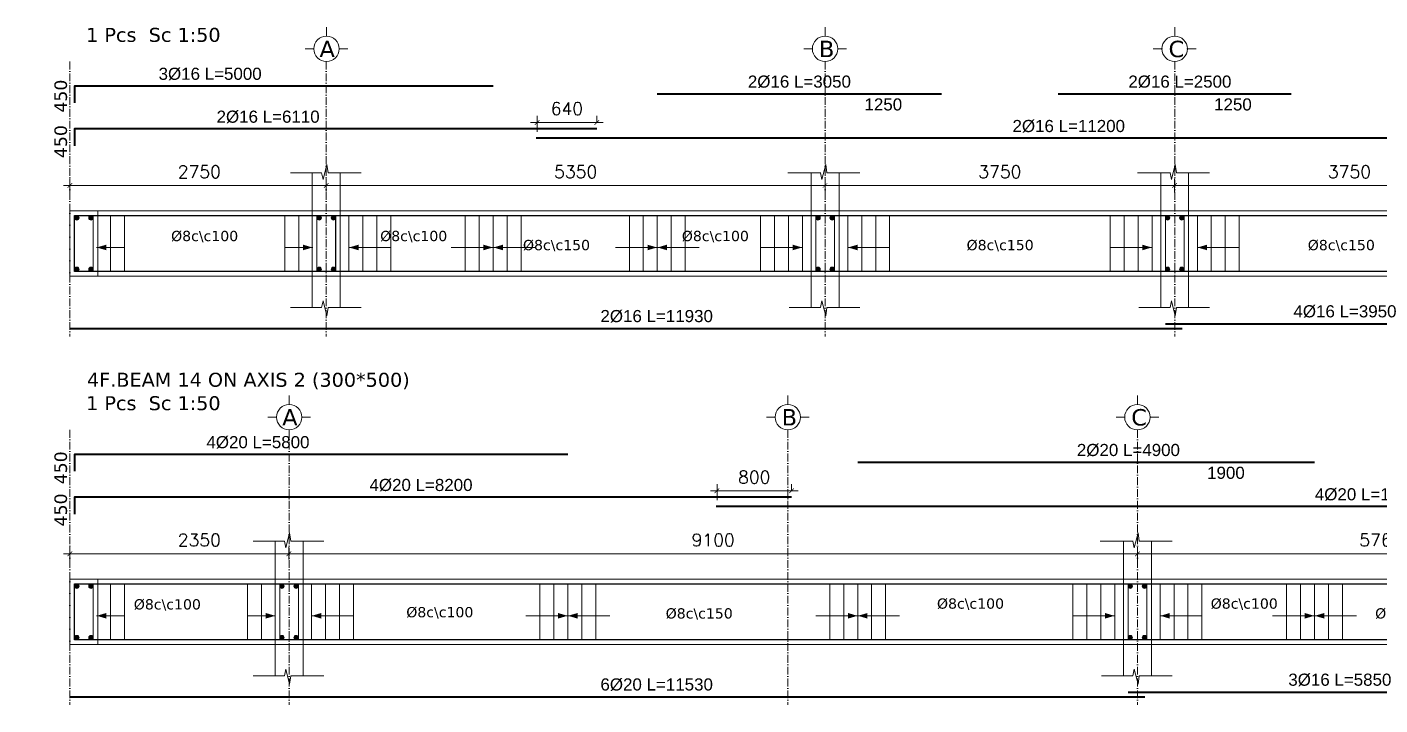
# Model space of a CAD drawing. Header units: inches. Extents: x -17020 to 43805, y -10194 to 123061.
# Drawn here: x 34607 to 36058, y 113095 to 113822 of the extents above; entities that cross this region are included whole.
import ezdxf

# ---------------------------------------------------------------- set-up
doc = ezdxf.new("R2010")
doc.units = ezdxf.units.IN
doc.header["$LTSCALE"] = 0.7
doc.header["$MEASUREMENT"] = 0
doc.linetypes.add('ACAD_ISO10W100', pattern=[18, 12, -3, 0, -3])
doc.layers.get('0').update_dxf_attribs({"lineweight": 13})
doc.layers.get('Defpoints').update_dxf_attribs({"lineweight": 5})
for name, color, linetype, lineweight in [('axis', 254, 'ACAD_ISO10W100', 9), ('BEAM FRAME', 5, 'Continuous', 18), ('COLUMN', 4, 'Continuous', 20), ('elevline', 30, 'Continuous', 20), ('FRAME 070', 5, 'Continuous', 60), ('hatch', 9, 'Continuous', 9), ('renforcment', 141, 'Continuous', 40), ('tex', 3, 'Continuous', 25), ('TEXT', 3, 'Continuous', 25), ('top rein. extension', 50, 'Continuous', 20), ('top renforcment', 7, 'Continuous', 40)]:
    doc.layers.add(name, color=color, linetype=linetype, lineweight=lineweight)
doc.styles.add('100', font='romans.shx', dxfattribs={"height": 13.5})
doc.styles.add('romanc', font='verdana.ttf', dxfattribs={"height": 250})
doc.styles.get("Standard").update_dxf_attribs({"font": 'arial.ttf', "height": 13})
doc.dimstyles.new('100', dxfattribs={"dimtxt": 13.5, "dimasz": 5, "dimexe": 7, "dimexo": 7, "dimgap": 8, "dimtad": 1, "dimdec": 0, "dimlfac": 10, "dimzin": 4, "dimdsep": 46, "dimtxsty": '100', "dimblk": 'ARCHTICK', "dimcen": 0.09, "dimdle": 7, "dimclrd": 1, "dimclre": 8, "dimclrt": 2, "dimadec": 0, "dimazin": 1, "dimtfac": 1, "dimtdec": 0, "dimtix": 1, "dimtofl": 0, "dimtmove": 0, "dimatfit": 3, "dimldrblk": 'ARCHTICK', "dimfxl": 0.18, "dimtolj": 1, "dimtzin": 0, "dimlwd": -1, "dimlwe": -1, "dimarcsym": 0})
doc.dimstyles.get("Standard").update_dxf_attribs({"dimtxt": 13, "dimasz": 5, "dimexe": 0.18, "dimexo": 0.0625, "dimgap": 6, "dimtad": 1, "dimdec": 0, "dimlfac": 10, "dimzin": 0, "dimdsep": 46, "dimtxsty": 'Standard', "dimblk": 'ARCHTICK', "dimcen": 0.09, "dimse1": 1, "dimse2": 1, "dimclrd": 1, "dimclre": 7, "dimclrt": 3, "dimadec": 0, "dimazin": 0, "dimtfac": 1, "dimtdec": 0, "dimtix": 1, "dimtofl": 0, "dimtmove": 0, "dimatfit": 3, "dimldrblk": 'ARCHTICK', "dimfxl": 1, "dimtolj": 1, "dimtzin": 0, "dimarcsym": 0})

# ---------------------------------------------------------------- blocks, each defined once
blk = doc.blocks.new('*D248')
at = {"layer": 'Defpoints', "color": 0, "transparency": 16777216}
for p in [(35153.1, 113702.8, -167.8), (36273, 113702.8, -0.5), (36273, 113702.8)]:
    blk.add_point(p, dxfattribs=at)
at = {"layer": 'TEXT', "color": 3, "transparency": 16777216, "insert": (35724.4, 113715.8), "char_height": 13, "attachment_point": 5}
blk.add_mtext('\\A1;2%%C16 L=11200', dxfattribs=at)
blk = doc.blocks.new('_ArchTick')
at = {"color": 0, "linetype": 'ByBlock', "lineweight": 0, "const_width": 0.15}
blk.add_lwpolyline([(-0.5, -0.5), (0.5, 0.5)], dxfattribs=at)
blk = doc.blocks.new('*D249')
at = {"color": 8, "transparency": 16777216}
for p, q in [((34928, 113646.3), (34928, 113659.3)), ((35463, 113645.9), (35463, 113659.3))]:
    blk.add_line(p, q, dxfattribs=at)
at = {"color": 1, "transparency": 16777216}
blk.add_line((35470, 113652.3), (34921, 113652.3), dxfattribs=at)
at = {"layer": 'Defpoints', "color": 0, "transparency": 16777216}
for p in [(34928, 113652.3), (34928, 113639.3), (35463, 113638.9)]:
    blk.add_point(p, dxfattribs=at)
at = {"color": 1, "transparency": 16777216, "xscale": 5, "yscale": 5, "zscale": 5, "rotation": 180}
blk.add_blockref('_ArchTick', (34928, 113652.3), dxfattribs=at)
at = {"color": 1, "transparency": 16777216, "xscale": 5, "yscale": 5, "zscale": 5}
blk.add_blockref('_ArchTick', (35463, 113652.3), dxfattribs=at)
at = {"color": 2, "transparency": 16777216, "insert": (35195.5, 113667), "char_height": 13.5, "attachment_point": 5, "style": '100'}
blk.add_mtext('\\A1;5350', dxfattribs=at)
blk = doc.blocks.new('*D250')
at = {"layer": 'Defpoints', "color": 0, "transparency": 16777216}
for p in [(34607, 113712.8, -218.5), (35218.1, 113712.8, -157.8), (35218.1, 113712.8)]:
    blk.add_point(p, dxfattribs=at)
at = {"layer": 'TEXT', "color": 3, "transparency": 16777216, "insert": (34865.6, 113725.8), "char_height": 13, "attachment_point": 5}
blk.add_mtext('\\A1;2%%C16 L=6110', dxfattribs=at)
blk = doc.blocks.new('*D253')
at = {"color": 1, "transparency": 16777216}
blk.add_line((35147.1, 113719.8), (35225.1, 113719.8), dxfattribs=at)
at = {"color": 8, "transparency": 16777216}
for p, q in [((35154.1, 113709.8), (35154.1, 113726.8)), ((35218.1, 113719.8), (35218.1, 113726.8))]:
    blk.add_line(p, q, dxfattribs=at)
at = {"layer": 'Defpoints', "color": 0, "transparency": 16777216}
for p in [(35218.1, 113719.8), (35154.1, 113702.8), (35218.1, 113712.8)]:
    blk.add_point(p, dxfattribs=at)
at = {"color": 1, "transparency": 16777216, "xscale": 5, "yscale": 5, "zscale": 5, "rotation": 180}
blk.add_blockref('_ArchTick', (35154.1, 113719.8), dxfattribs=at)
at = {"color": 1, "transparency": 16777216, "xscale": 5, "yscale": 5, "zscale": 5}
blk.add_blockref('_ArchTick', (35218.1, 113719.8), dxfattribs=at)
at = {"color": 2, "transparency": 16777216, "insert": (35186.1, 113734.6), "char_height": 13.5, "attachment_point": 5, "style": '100'}
blk.add_mtext('\\A1;640', dxfattribs=at)
blk = doc.blocks.new('*D251')
at = {"color": 8, "transparency": 16777216}
for p, q in [((35838, 113645.7), (35838, 113659.3)), ((36213, 113643.3), (36213, 113659.3))]:
    blk.add_line(p, q, dxfattribs=at)
at = {"color": 1, "transparency": 16777216}
blk.add_line((35831, 113652.3), (36220, 113652.3), dxfattribs=at)
at = {"layer": 'Defpoints', "color": 0, "transparency": 16777216}
for p in [(36213, 113652.3), (35838, 113638.7), (36213, 113636.3)]:
    blk.add_point(p, dxfattribs=at)
at = {"color": 1, "transparency": 16777216, "xscale": 5, "yscale": 5, "zscale": 5, "rotation": 180}
blk.add_blockref('_ArchTick', (35838, 113652.3), dxfattribs=at)
at = {"color": 1, "transparency": 16777216, "xscale": 5, "yscale": 5, "zscale": 5}
blk.add_blockref('_ArchTick', (36213, 113652.3), dxfattribs=at)
at = {"color": 2, "transparency": 16777216, "insert": (36025.5, 113667), "char_height": 13.5, "attachment_point": 5, "style": '100'}
blk.add_mtext('\\A1;3750', dxfattribs=at)
blk = doc.blocks.new('*D226')
at = {"layer": 'Defpoints', "color": 0, "transparency": 16777216}
for p in [(35828, 113504.1, -37100.9), (35828, 113504.1), (36223, 113504.1, -13652.7)]:
    blk.add_point(p, dxfattribs=at)
at = {"layer": 'TEXT', "color": 3, "transparency": 16777216, "insert": (36020.7, 113517.1), "char_height": 13, "attachment_point": 5}
blk.add_mtext('\\A1;4%%C16 L=3950', dxfattribs=at)
blk = doc.blocks.new('*D227')
at = {"color": 8, "transparency": 16777216}
for p, q in [((34653, 113645.9), (34653, 113659.3)), ((34928, 113646.1), (34928, 113659.3))]:
    blk.add_line(p, q, dxfattribs=at)
at = {"color": 1, "transparency": 16777216}
blk.add_line((34646, 113652.3), (34935, 113652.3), dxfattribs=at)
at = {"layer": 'Defpoints', "color": 0, "transparency": 16777216}
for p in [(34928, 113652.3), (34653, 113638.9), (34928, 113639.1)]:
    blk.add_point(p, dxfattribs=at)
at = {"color": 1, "transparency": 16777216, "xscale": 5, "yscale": 5, "zscale": 5, "rotation": 180}
blk.add_blockref('_ArchTick', (34653, 113652.3), dxfattribs=at)
at = {"color": 1, "transparency": 16777216, "xscale": 5, "yscale": 5, "zscale": 5}
blk.add_blockref('_ArchTick', (34928, 113652.3), dxfattribs=at)
at = {"color": 2, "transparency": 16777216, "insert": (34791.8, 113667), "char_height": 13.5, "attachment_point": 5, "style": '100'}
blk.add_mtext('\\A1;2750', dxfattribs=at)
blk = doc.blocks.new('*D228')
at = {"layer": 'Defpoints', "color": 0, "transparency": 16777216}
for p in [(34653, 113499, -37100.9), (34653, 113499), (35846, 113499, -13652.7)]:
    blk.add_point(p, dxfattribs=at)
at = {"layer": 'TEXT', "color": 3, "transparency": 16777216, "insert": (35282.4, 113512), "char_height": 13, "attachment_point": 5}
blk.add_mtext('\\A1;2%%C16 L=11930', dxfattribs=at)
blk = doc.blocks.new('*D229')
at = {"color": 8, "transparency": 16777216}
for p, q in [((35463, 113645.9), (35463, 113659.3)), ((35838, 113644.7), (35838, 113659.3))]:
    blk.add_line(p, q, dxfattribs=at)
at = {"color": 1, "transparency": 16777216}
blk.add_line((35456, 113652.3), (35845, 113652.3), dxfattribs=at)
at = {"layer": 'Defpoints', "color": 0, "transparency": 16777216}
for p in [(35838, 113652.3), (35463, 113638.9), (35838, 113637.7)]:
    blk.add_point(p, dxfattribs=at)
at = {"color": 1, "transparency": 16777216, "xscale": 5, "yscale": 5, "zscale": 5, "rotation": 180}
blk.add_blockref('_ArchTick', (35463, 113652.3), dxfattribs=at)
at = {"color": 1, "transparency": 16777216, "xscale": 5, "yscale": 5, "zscale": 5}
blk.add_blockref('_ArchTick', (35838, 113652.3), dxfattribs=at)
at = {"color": 2, "transparency": 16777216, "insert": (35650.5, 113667), "char_height": 13.5, "attachment_point": 5, "style": '100'}
blk.add_mtext('\\A1;3750', dxfattribs=at)
blk = doc.blocks.new('*D241')
at = {"layer": 'Defpoints', "color": 0, "transparency": 16777216}
for p in [(34607, 113758.8, -218.5), (35107, 113758.8, -157.8), (35107, 113758.8)]:
    blk.add_point(p, dxfattribs=at)
at = {"layer": 'TEXT', "color": 3, "transparency": 16777216, "insert": (34803.4, 113771.8), "char_height": 13, "attachment_point": 5}
blk.add_mtext('\\A1;3%%C16 L=5000', dxfattribs=at)
blk = doc.blocks.new('*D242')
at = {"layer": 'Defpoints', "color": 0, "transparency": 16777216}
for p in [(35283, 113750.4, -203.1), (35283, 113750.4), (35588, 113750.4, -189.9)]:
    blk.add_point(p, dxfattribs=at)
at = {"layer": 'TEXT', "color": 3, "transparency": 16777216, "insert": (35435.5, 113763.4), "char_height": 13, "attachment_point": 5}
blk.add_mtext('\\A1;2%%C16 L=3050', dxfattribs=at)
blk = doc.blocks.new('*D243')
at = {"layer": 'Defpoints', "color": 0, "transparency": 16777216}
for p in [(35463, 113748.8), (35588, 113748.8), (35588, 113726.4)]:
    blk.add_point(p, dxfattribs=at)
at = {"layer": 'TEXT', "color": 3, "transparency": 16777216, "insert": (35525.5, 113739.1), "char_height": 13, "attachment_point": 5}
blk.add_mtext('\\A1;1250', dxfattribs=at)
blk = doc.blocks.new('*D244')
at = {"layer": 'Defpoints', "color": 0, "transparency": 16777216}
for p in [(35713, 113750.4, -203.1), (35713, 113750.4), (35963, 113750.4, -189.9)]:
    blk.add_point(p, dxfattribs=at)
at = {"layer": 'TEXT', "color": 3, "transparency": 16777216, "insert": (35843.6, 113763.4), "char_height": 13, "attachment_point": 5}
blk.add_mtext('\\A1;2%%C16 L=2500', dxfattribs=at)
blk = doc.blocks.new('*D245')
at = {"layer": 'Defpoints', "color": 0, "transparency": 16777216}
for p in [(35838, 113748.8), (35963, 113748.8), (35963, 113726.4)]:
    blk.add_point(p, dxfattribs=at)
at = {"layer": 'TEXT', "color": 3, "transparency": 16777216, "insert": (35900.5, 113739.1), "char_height": 13, "attachment_point": 5}
blk.add_mtext('\\A1;1250', dxfattribs=at)
blk = doc.blocks.new('*D274')
at = {"layer": 'Defpoints', "color": 0, "transparency": 16777216}
for p in [(35346.1, 113307.9, -167.8), (36419.3, 113307.9, -218.4), (36419.3, 113307.9)]:
    blk.add_point(p, dxfattribs=at)
at = {"layer": 'TEXT', "color": 3, "transparency": 16777216, "insert": (36048.7, 113320.9), "char_height": 13, "attachment_point": 5}
blk.add_mtext('\\A1;4%%C20 L=10733', dxfattribs=at)
blk = doc.blocks.new('*D275')
at = {"color": 8, "transparency": 16777216}
for p, q in [((34888, 113251.3), (34888, 113264.3)), ((35798, 113250.7), (35798, 113264.3))]:
    blk.add_line(p, q, dxfattribs=at)
at = {"color": 1, "transparency": 16777216}
blk.add_line((35805, 113257.3), (34881, 113257.3), dxfattribs=at)
at = {"layer": 'Defpoints', "color": 0, "transparency": 16777216}
for p in [(34888, 113257.3), (34888, 113244.3), (35798, 113243.7)]:
    blk.add_point(p, dxfattribs=at)
at = {"color": 1, "transparency": 16777216, "xscale": 5, "yscale": 5, "zscale": 5, "rotation": 180}
blk.add_blockref('_ArchTick', (34888, 113257.3), dxfattribs=at)
at = {"color": 1, "transparency": 16777216, "xscale": 5, "yscale": 5, "zscale": 5}
blk.add_blockref('_ArchTick', (35798, 113257.3), dxfattribs=at)
at = {"color": 2, "transparency": 16777216, "insert": (35343, 113272.1), "char_height": 13.5, "attachment_point": 5, "style": '100'}
blk.add_mtext('\\A1;9100', dxfattribs=at)
blk = doc.blocks.new('*D276')
at = {"layer": 'Defpoints', "color": 0, "transparency": 16777216}
for p in [(34607, 113317.9, -218.5), (35427.1, 113317.9, -157.8), (35427.1, 113317.9)]:
    blk.add_point(p, dxfattribs=at)
at = {"layer": 'TEXT', "color": 3, "transparency": 16777216, "insert": (35029.6, 113330.9), "char_height": 13, "attachment_point": 5}
blk.add_mtext('\\A1;4%%C20 L=8200', dxfattribs=at)
blk = doc.blocks.new('*D292')
at = {"color": 1, "transparency": 16777216}
blk.add_line((35340.1, 113324.9), (35434.1, 113324.9), dxfattribs=at)
at = {"color": 8, "transparency": 16777216}
for p, q in [((35347.1, 113314.9), (35347.1, 113331.9)), ((35427.1, 113324.9), (35427.1, 113331.9))]:
    blk.add_line(p, q, dxfattribs=at)
at = {"layer": 'Defpoints', "color": 0, "transparency": 16777216}
for p in [(35427.1, 113324.9), (35347.1, 113307.9), (35427.1, 113317.9)]:
    blk.add_point(p, dxfattribs=at)
at = {"color": 1, "transparency": 16777216, "xscale": 5, "yscale": 5, "zscale": 5, "rotation": 180}
blk.add_blockref('_ArchTick', (35347.1, 113324.9), dxfattribs=at)
at = {"color": 1, "transparency": 16777216, "xscale": 5, "yscale": 5, "zscale": 5}
blk.add_blockref('_ArchTick', (35427.1, 113324.9), dxfattribs=at)
at = {"color": 2, "transparency": 16777216, "insert": (35387.1, 113339.6), "char_height": 13.5, "attachment_point": 5, "style": '100'}
blk.add_mtext('\\A1;800', dxfattribs=at)
blk = doc.blocks.new('*D277')
at = {"color": 8, "transparency": 16777216}
for p, q in [((35798, 113250.7), (35798, 113264.3)), ((36374.3, 113248.4), (36374.3, 113264.3))]:
    blk.add_line(p, q, dxfattribs=at)
at = {"color": 1, "transparency": 16777216}
blk.add_line((35791, 113257.3), (36381.3, 113257.3), dxfattribs=at)
at = {"layer": 'Defpoints', "color": 0, "transparency": 16777216}
for p in [(36374.3, 113257.3), (35798, 113243.7), (36374.3, 113241.4)]:
    blk.add_point(p, dxfattribs=at)
at = {"color": 1, "transparency": 16777216, "xscale": 5, "yscale": 5, "zscale": 5, "rotation": 180}
blk.add_blockref('_ArchTick', (35798, 113257.3), dxfattribs=at)
at = {"color": 1, "transparency": 16777216, "xscale": 5, "yscale": 5, "zscale": 5}
blk.add_blockref('_ArchTick', (36374.3, 113257.3), dxfattribs=at)
at = {"color": 2, "transparency": 16777216, "insert": (36059.2, 113272.1), "char_height": 13.5, "attachment_point": 5, "style": '100'}
blk.add_mtext('\\A1;5763', dxfattribs=at)
blk = doc.blocks.new('*D279')
at = {"layer": 'Defpoints', "color": 0, "transparency": 16777216}
for p in [(35788, 113109.1, -37100.9), (35788, 113109.1), (36373, 113109.1, -13870.6)]:
    blk.add_point(p, dxfattribs=at)
at = {"layer": 'TEXT', "color": 3, "transparency": 16777216, "insert": (36015.2, 113122.1), "char_height": 13, "attachment_point": 5}
blk.add_mtext('\\A1;3%%C16 L=5850', dxfattribs=at)
blk = doc.blocks.new('*D280')
at = {"color": 8, "transparency": 16777216}
for p, q in [((34653, 113251), (34653, 113264.3)), ((34888, 113251.2), (34888, 113264.3))]:
    blk.add_line(p, q, dxfattribs=at)
at = {"color": 1, "transparency": 16777216}
blk.add_line((34646, 113257.3), (34895, 113257.3), dxfattribs=at)
at = {"layer": 'Defpoints', "color": 0, "transparency": 16777216}
for p in [(34888, 113257.3), (34653, 113244), (34888, 113244.2)]:
    blk.add_point(p, dxfattribs=at)
at = {"color": 1, "transparency": 16777216, "xscale": 5, "yscale": 5, "zscale": 5, "rotation": 180}
blk.add_blockref('_ArchTick', (34653, 113257.3), dxfattribs=at)
at = {"color": 1, "transparency": 16777216, "xscale": 5, "yscale": 5, "zscale": 5}
blk.add_blockref('_ArchTick', (34888, 113257.3), dxfattribs=at)
at = {"color": 2, "transparency": 16777216, "insert": (34791.8, 113272.1), "char_height": 13.5, "attachment_point": 5, "style": '100'}
blk.add_mtext('\\A1;2350', dxfattribs=at)
blk = doc.blocks.new('*D281')
at = {"layer": 'Defpoints', "color": 0, "transparency": 16777216}
for p in [(34653, 113104, -37100.9), (34653, 113104), (35806, 113104, -13652.7)]:
    blk.add_point(p, dxfattribs=at)
at = {"layer": 'TEXT', "color": 3, "transparency": 16777216, "insert": (35282.4, 113117), "char_height": 13, "attachment_point": 5}
blk.add_mtext('\\A1;6%%C20 L=11530', dxfattribs=at)
blk = doc.blocks.new('*D288')
at = {"layer": 'Defpoints', "color": 0, "transparency": 16777216}
for p in [(34607, 113363.8, -218.5), (35187, 113363.8, -157.8), (35187, 113363.8)]:
    blk.add_point(p, dxfattribs=at)
at = {"layer": 'TEXT', "color": 3, "transparency": 16777216, "insert": (34854.7, 113376.8), "char_height": 13, "attachment_point": 5}
blk.add_mtext('\\A1;4%%C20 L=5800', dxfattribs=at)
blk = doc.blocks.new('*D289')
at = {"layer": 'Defpoints', "color": 0, "transparency": 16777216}
for p in [(35498, 113355.4, -203.1), (35498, 113355.4), (35988, 113355.4, -189.9)]:
    blk.add_point(p, dxfattribs=at)
at = {"layer": 'TEXT', "color": 3, "transparency": 16777216, "insert": (35788.4, 113368.4), "char_height": 13, "attachment_point": 5}
blk.add_mtext('\\A1;2%%C20 L=4900', dxfattribs=at)
blk = doc.blocks.new('*D290')
at = {"layer": 'Defpoints', "color": 0, "transparency": 16777216}
for p in [(35798, 113353.9), (35988, 113353.9), (35988, 113331.5)]:
    blk.add_point(p, dxfattribs=at)
at = {"layer": 'TEXT', "color": 3, "transparency": 16777216, "insert": (35893, 113344.1), "char_height": 13, "attachment_point": 5}
blk.add_mtext('\\A1;1900', dxfattribs=at)

msp = doc.modelspace()

# ---------------------------------------------------------------- hatches: boundary and pattern name
at = {"layer": 'elevline'}
for points in [[(34662.79, 113617.58, 1), (34658.03, 113617.58, 1)], [(34673.27, 113617.58, -1), (34678.03, 113617.58, -1)], [(34922.79, 113617.58, 1), (34918.03, 113617.58, 1)], [(34933.27, 113617.58, -1), (34938.03, 113617.58, -1)], [(35457.79, 113617.58, 1), (35453.03, 113617.58, 1)], [(35468.27, 113617.58, -1), (35473.03, 113617.58, -1)], [(35832.79, 113617.58, 1), (35828.03, 113617.58, 1)], [(35843.27, 113617.58, -1), (35848.03, 113617.58, -1)], [(34662.79, 113562.34, -1), (34658.03, 113562.34, -1)], [(34673.27, 113562.34, 1), (34678.03, 113562.34, 1)], [(34922.79, 113562.34, -1), (34918.03, 113562.34, -1)], [(34933.27, 113562.34, 1), (34938.03, 113562.34, 1)], [(35457.79, 113562.34, -1), (35453.03, 113562.34, -1)], [(35468.27, 113562.34, 1), (35473.03, 113562.34, 1)], [(35832.79, 113562.34, -1), (35828.03, 113562.34, -1)], [(35843.27, 113562.34, 1), (35848.03, 113562.34, 1)], [(34662.79, 113222.63, 1), (34658.03, 113222.63, 1)], [(34673.27, 113222.63, -1), (34678.03, 113222.63, -1)], [(34882.79, 113222.63, 1), (34878.03, 113222.63, 1)], [(34893.27, 113222.63, -1), (34898.03, 113222.63, -1)], [(35792.79, 113222.63, 1), (35788.03, 113222.63, 1)], [(35803.27, 113222.63, -1), (35808.03, 113222.63, -1)], [(34662.79, 113167.39, -1), (34658.03, 113167.39, -1)], [(34673.27, 113167.39, 1), (34678.03, 113167.39, 1)], [(34882.79, 113167.39, -1), (34878.03, 113167.39, -1)], [(34893.27, 113167.39, 1), (34898.03, 113167.39, 1)], [(35792.79, 113167.39, -1), (35788.03, 113167.39, -1)], [(35803.27, 113167.39, 1), (35808.03, 113167.39, 1)]]:
    msp.add_hatch(color=256, dxfattribs=at).paths.add_polyline_path(points)

# ---------------------------------------------------------------- linework, layer by layer
at = {"layer": 'axis'}
for p, q in [((34653.03, 113785.15), (34653.03, 113490.22)), ((34928.03, 113785.15), (34928.03, 113490.22)), ((35463.03, 113785.15), (35463.03, 113490.22)), ((35838.03, 113785.15), (35838.03, 113490.22)), ((34653.03, 113390.2), (34653.03, 113095.27)), ((34888.03, 113390.2), (34888.03, 113095.27)), ((35423.03, 113390.2), (35423.03, 113095.27)), ((35798.03, 113390.2), (35798.03, 113095.27))]:
    msp.add_line(p, q, dxfattribs=at)
at = {"layer": 'BEAM FRAME', "elevation": 217.91}
for points in [[(36228.03, 113554.96), (34653.03, 113554.96), (34653.03, 113624.96), (36228.03, 113624.96)], [(36374.32, 113160.01), (34653.03, 113160.01), (34653.03, 113230.01), (36374.32, 113230.01)]]:
    msp.add_lwpolyline(points, close=True, dxfattribs=at)
at = {"layer": 'COLUMN', "lineweight": 20}
for p, q in [((34913.03, 113665.88, 217.91), (34913.03, 113624.96, 217.91)), ((34943.03, 113665.88, 217.91), (34943.03, 113624.96, 217.91)), ((35448.03, 113665.88, 217.91), (35448.03, 113624.96, 217.91)), ((35478.03, 113665.88, 217.91), (35478.03, 113624.96, 217.91)), ((35823.03, 113665.88, 217.91), (35823.03, 113624.96, 217.91)), ((35853.03, 113665.88, 217.91), (35853.03, 113624.96, 217.91)), ((34913.03, 113521.53, 217.91), (34913.03, 113554.96, 217.91)), ((34943.03, 113521.53, 217.91), (34943.03, 113554.96, 217.91)), ((35448.03, 113521.53, 217.91), (35448.03, 113554.96, 217.91)), ((35478.03, 113521.53, 217.91), (35478.03, 113554.96, 217.91)), ((35823.03, 113521.53, 217.91), (35823.03, 113554.96, 217.91)), ((35853.03, 113521.53, 217.91), (35853.03, 113554.96, 217.91)), ((34873.03, 113270.94, 217.91), (34873.03, 113230.01, 217.91)), ((34903.03, 113270.94, 217.91), (34903.03, 113230.01, 217.91)), ((35783.03, 113270.94, 217.91), (35783.03, 113230.01, 217.91)), ((35813.03, 113270.94, 217.91), (35813.03, 113230.01, 217.91)), ((34873.03, 113126.58, 217.91), (34873.03, 113160.01, 217.91)), ((34903.03, 113126.58, 217.91), (34903.03, 113160.01, 217.91)), ((35783.03, 113126.58, 217.91), (35783.03, 113160.01, 217.91)), ((35813.03, 113126.58, 217.91), (35813.03, 113160.01, 217.91))]:
    msp.add_line(p, q, dxfattribs=at)
at = {"layer": 'elevline'}
for p, q in [((34678.07, 113559.96), (34678.07, 113619.96)), ((34696.53, 113559.96), (34696.53, 113619.96)), ((34711.53, 113559.96), (34711.53, 113619.96)), ((34883.53, 113559.96), (34883.53, 113619.96)), ((34898.53, 113559.96), (34898.53, 113619.96)), ((34938.07, 113559.96), (34938.07, 113619.96)), ((34952.14, 113559.96), (34952.14, 113619.96)), ((34967.1, 113559.96), (34967.1, 113619.96)), ((34982.1, 113559.96), (34982.1, 113619.96)), ((34997.1, 113559.96), (34997.1, 113619.96)), ((35077.07, 113559.96), (35077.07, 113619.96)), ((35092.07, 113559.96), (35092.07, 113619.96)), ((35107.03, 113559.96), (35107.03, 113619.96)), ((35121.99, 113559.96), (35121.99, 113619.96)), ((35136.99, 113559.96), (35136.99, 113619.96)), ((35253.07, 113559.96), (35253.07, 113619.96)), ((35268.07, 113559.96), (35268.07, 113619.96)), ((35283.03, 113559.96), (35283.03, 113619.96)), ((35297.99, 113559.96), (35297.99, 113619.96)), ((35312.99, 113559.96), (35312.99, 113619.96)), ((35393.76, 113559.96), (35393.76, 113619.96)), ((35408.76, 113559.96), (35408.76, 113619.96)), ((35423.76, 113559.96), (35423.76, 113619.96)), ((35438.72, 113559.96), (35438.72, 113619.96)), ((35487.34, 113559.96), (35487.34, 113619.96)), ((35502.3, 113559.96), (35502.3, 113619.96)), ((35517.3, 113559.96), (35517.3, 113619.96)), ((35532.3, 113559.96), (35532.3, 113619.96)), ((35768.76, 113559.96), (35768.76, 113619.96)), ((35783.76, 113559.96), (35783.76, 113619.96)), ((35798.76, 113559.96), (35798.76, 113619.96)), ((35813.72, 113559.96), (35813.72, 113619.96)), ((35862.34, 113559.96), (35862.34, 113619.96)), ((35877.3, 113559.96), (35877.3, 113619.96)), ((35892.3, 113559.96), (35892.3, 113619.96)), ((35907.3, 113559.96), (35907.3, 113619.96)), ((34678.07, 113165.01), (34678.07, 113225.01)), ((34696.53, 113165.01), (34696.53, 113225.01)), ((34711.53, 113165.01), (34711.53, 113225.01)), ((34843.53, 113165.01), (34843.53, 113225.01)), ((34858.53, 113165.01), (34858.53, 113225.01)), ((34898.07, 113165.01), (34898.07, 113225.01)), ((34912.14, 113165.01), (34912.14, 113225.01)), ((34927.1, 113165.01), (34927.1, 113225.01)), ((34942.1, 113165.01), (34942.1, 113225.01)), ((34957.1, 113165.01), (34957.1, 113225.01)), ((35157.07, 113165.01), (35157.07, 113225.01)), ((35172.07, 113165.01), (35172.07, 113225.01)), ((35187.03, 113165.01), (35187.03, 113225.01)), ((35201.99, 113165.01), (35201.99, 113225.01)), ((35216.99, 113165.01), (35216.99, 113225.01)), ((35468.07, 113165.01), (35468.07, 113225.01)), ((35483.07, 113165.01), (35483.07, 113225.01)), ((35498.03, 113165.01), (35498.03, 113225.01)), ((35512.99, 113165.01), (35512.99, 113225.01)), ((35527.99, 113165.01), (35527.99, 113225.01)), ((35728.76, 113165.01), (35728.76, 113225.01)), ((35743.76, 113165.01), (35743.76, 113225.01)), ((35758.76, 113165.01), (35758.76, 113225.01)), ((35773.72, 113165.01), (35773.72, 113225.01)), ((35822.34, 113165.01), (35822.34, 113225.01)), ((35837.3, 113165.01), (35837.3, 113225.01)), ((35852.3, 113165.01), (35852.3, 113225.01)), ((35867.3, 113165.01), (35867.3, 113225.01)), ((35958.07, 113165.01), (35958.07, 113225.01)), ((35973.07, 113165.01), (35973.07, 113225.01)), ((35988.03, 113165.01), (35988.03, 113225.01)), ((36002.99, 113165.01), (36002.99, 113225.01)), ((36017.99, 113165.01), (36017.99, 113225.01))]:
    msp.add_line(p, q, dxfattribs=at)
for centre in [(34660.41, 113617.58), (34675.65, 113617.58), (34920.41, 113617.58), (34935.65, 113617.58), (35455.41, 113617.58), (35470.65, 113617.58), (35830.41, 113617.58), (35845.65, 113617.58), (34660.41, 113562.34), (34675.65, 113562.34), (34920.41, 113562.34), (34935.65, 113562.34), (35455.41, 113562.34), (35470.65, 113562.34), (35830.41, 113562.34), (35845.65, 113562.34), (34660.41, 113222.63), (34675.65, 113222.63), (34880.41, 113222.63), (34895.65, 113222.63), (35790.41, 113222.63), (35805.65, 113222.63), (34660.41, 113167.39), (34675.65, 113167.39), (34880.41, 113167.39), (34895.65, 113167.39), (35790.41, 113167.39), (35805.65, 113167.39)]:
    msp.add_circle(centre, 2.38, dxfattribs=at)
at = {"layer": 'FRAME 070', "lineweight": 20}
for p, q in [((34928.71, 113674.88, 217.91), (34924.53, 113658.81, 217.91)), ((34930.06, 113665.88, 217.91), (34928.71, 113674.88, 217.91)), ((35463.71, 113674.88, 217.91), (35459.53, 113658.81, 217.91)), ((35465.06, 113665.88, 217.91), (35463.71, 113674.88, 217.91)), ((35838.71, 113674.88, 217.91), (35834.53, 113658.81, 217.91)), ((35840.06, 113665.88, 217.91), (35838.71, 113674.88, 217.91)), ((34923.02, 113665.88, 217.91), (34889.63, 113665.88, 217.91)), ((34924.53, 113658.81, 217.91), (34923.02, 113665.88, 217.91)), ((34965.42, 113665.88, 217.91), (34930.06, 113665.88, 217.91)), ((35458.5, 113665.88, 217.91), (35423.14, 113665.88, 217.91)), ((35459.53, 113658.81, 217.91), (35458.02, 113665.88, 217.91)), ((35500.42, 113665.88, 217.91), (35465.06, 113665.88, 217.91)), ((35833.5, 113665.88, 217.91), (35798.14, 113665.88, 217.91)), ((35834.53, 113658.81, 217.91), (35833.02, 113665.88, 217.91)), ((35875.42, 113665.88, 217.91), (35840.06, 113665.88, 217.91)), ((34924.53, 113528.61, 217.91), (34923.02, 113521.53, 217.91)), ((34928.71, 113512.53, 217.91), (34924.53, 113528.61, 217.91)), ((35459.53, 113528.61, 217.91), (35458.02, 113521.53, 217.91)), ((35463.71, 113512.53, 217.91), (35459.53, 113528.61, 217.91)), ((35834.53, 113528.61, 217.91), (35833.02, 113521.53, 217.91)), ((35838.71, 113512.53, 217.91), (35834.53, 113528.61, 217.91)), ((34923.02, 113521.53, 217.91), (34889.63, 113521.53, 217.91)), ((34930.06, 113521.53, 217.91), (34928.71, 113512.53, 217.91)), ((34965.42, 113521.53, 217.91), (34930.06, 113521.53, 217.91)), ((35458.02, 113521.53, 217.91), (35424.63, 113521.53, 217.91)), ((35465.06, 113521.53, 217.91), (35463.71, 113512.53, 217.91)), ((35500.42, 113521.53, 217.91), (35465.06, 113521.53, 217.91)), ((35833.02, 113521.53, 217.91), (35799.63, 113521.53, 217.91)), ((35840.06, 113521.53, 217.91), (35838.71, 113512.53, 217.91)), ((35875.42, 113521.53, 217.91), (35840.06, 113521.53, 217.91)), ((34888.71, 113279.94, 217.91), (34884.53, 113263.86, 217.91)), ((34890.06, 113270.94, 217.91), (34888.71, 113279.94, 217.91)), ((35798.71, 113279.94, 217.91), (35794.53, 113263.86, 217.91)), ((35800.06, 113270.94, 217.91), (35798.71, 113279.94, 217.91)), ((34883.02, 113270.94, 217.91), (34849.63, 113270.94, 217.91)), ((34884.53, 113263.86, 217.91), (34883.02, 113270.94, 217.91)), ((34925.42, 113270.94, 217.91), (34890.06, 113270.94, 217.91)), ((35793.5, 113270.94, 217.91), (35758.14, 113270.94, 217.91)), ((35794.53, 113263.86, 217.91), (35793.02, 113270.94, 217.91)), ((35835.42, 113270.94, 217.91), (35800.06, 113270.94, 217.91)), ((34884.53, 113133.66, 217.91), (34883.02, 113126.58, 217.91)), ((34888.71, 113117.58, 217.91), (34884.53, 113133.66, 217.91)), ((35794.53, 113133.66, 217.91), (35793.02, 113126.58, 217.91)), ((35798.71, 113117.58, 217.91), (35794.53, 113133.66, 217.91)), ((34883.02, 113126.58, 217.91), (34849.63, 113126.58, 217.91)), ((34890.06, 113126.58, 217.91), (34888.71, 113117.58, 217.91)), ((34925.42, 113126.58, 217.91), (34890.06, 113126.58, 217.91)), ((35793.02, 113126.58, 217.91), (35759.63, 113126.58, 217.91)), ((35800.06, 113126.58, 217.91), (35798.71, 113117.58, 217.91)), ((35835.42, 113126.58, 217.91), (35800.06, 113126.58, 217.91))]:
    msp.add_line(p, q, dxfattribs=at)
at = {"layer": 'FRAME 070', "lineweight": 15}
for points in [[(34683.03, 113554.96), (34653.03, 113554.96), (34653.03, 113624.96), (34683.03, 113624.96)], [(34943.03, 113554.96), (34913.03, 113554.96), (34913.03, 113624.96), (34943.03, 113624.96)], [(35478.03, 113554.96), (35448.03, 113554.96), (35448.03, 113624.96), (35478.03, 113624.96)], [(35853.03, 113554.96), (35823.03, 113554.96), (35823.03, 113624.96), (35853.03, 113624.96)], [(34683.03, 113160.01), (34653.03, 113160.01), (34653.03, 113230.01), (34683.03, 113230.01)], [(34903.03, 113160.01), (34873.03, 113160.01), (34873.03, 113230.01), (34903.03, 113230.01)], [(35813.03, 113160.01), (35783.03, 113160.01), (35783.03, 113230.01), (35813.03, 113230.01)]]:
    msp.add_lwpolyline(points, close=True, dxfattribs=at)
at = {"layer": 'hatch'}
for p, q in [((34928.23, 113822.12), (34928.23, 113812.39)), ((35463.03, 113822.12), (35463.03, 113812.39)), ((35838.03, 113822.12), (35838.03, 113812.39)), ((34905.31, 113798.64), (34915.04, 113798.64)), ((34951.15, 113798.64), (34941.42, 113798.64)), ((35440.11, 113798.65), (35449.84, 113798.65)), ((35485.95, 113798.65), (35476.22, 113798.65)), ((35815.11, 113798.65), (35824.84, 113798.65)), ((35860.95, 113798.65), (35851.22, 113798.65)), ((34888.23, 113427.18), (34888.23, 113417.44)), ((35423.03, 113427.18), (35423.03, 113417.44)), ((35798.03, 113427.18), (35798.03, 113417.44)), ((34865.31, 113403.7), (34875.04, 113403.7)), ((34911.15, 113403.7), (34901.42, 113403.7)), ((35400.11, 113403.7), (35409.84, 113403.7)), ((35445.95, 113403.7), (35436.22, 113403.7)), ((35775.11, 113403.7), (35784.84, 113403.7)), ((35820.95, 113403.7), (35811.22, 113403.7))]:
    msp.add_line(p, q, dxfattribs=at)
for centre in [(34928.23, 113798.77), (35463.03, 113798.77), (35838.03, 113798.77), (34888.23, 113403.82), (35423.03, 113403.82), (35798.03, 113403.82)]:
    msp.add_circle(centre, 13.62, dxfattribs=at)
at = {"layer": 'renforcment', "lineweight": -2, "elevation": 217.91}
for points in [[(36223.03, 113559.96), (34658.03, 113559.96), (34658.03, 113619.96), (36223.03, 113619.96)], [(36369.32, 113165.01), (34658.03, 113165.01), (34658.03, 113225.01), (36369.32, 113225.01)]]:
    msp.add_lwpolyline(points, close=True, dxfattribs=at)
at = {"layer": 'top rein. extension'}
for p, q in [((34681.57, 113585.79), (34711.53, 113585.79)), ((34913.49, 113585.79), (34883.53, 113585.79)), ((34952.14, 113585.79), (34997.1, 113585.79)), ((35107.03, 113585.79), (35062.07, 113585.79)), ((35107.03, 113585.79), (35151.99, 113585.79)), ((35283.03, 113585.79), (35238.07, 113585.79)), ((35283.03, 113585.79), (35327.99, 113585.79)), ((35438.72, 113585.79), (35393.76, 113585.79)), ((35487.34, 113585.79), (35532.3, 113585.79)), ((35813.72, 113585.79), (35768.76, 113585.79)), ((35862.34, 113585.79), (35907.3, 113585.79)), ((34681.57, 113190.85), (34711.53, 113190.85)), ((34873.49, 113190.85), (34843.53, 113190.85)), ((34912.14, 113190.85), (34957.1, 113190.85)), ((35187.03, 113190.85), (35142.07, 113190.85)), ((35187.03, 113190.85), (35231.99, 113190.85)), ((35498.03, 113190.85), (35453.07, 113190.85)), ((35498.03, 113190.85), (35542.99, 113190.85)), ((35773.72, 113190.85), (35728.76, 113190.85)), ((35822.34, 113190.85), (35867.3, 113190.85)), ((35988.03, 113190.85), (35943.07, 113190.85)), ((35988.03, 113190.85), (36032.99, 113190.85))]:
    msp.add_line(p, q, dxfattribs=at)
for points in [[(34692.05, 113588.79), (34681.92, 113585.79), (34692.05, 113582.79)], [(34903.02, 113588.79), (34913.15, 113585.79), (34903.02, 113582.79)], [(34962.61, 113588.79), (34952.49, 113585.79), (34962.61, 113582.79)], [(35096.55, 113588.79), (35106.68, 113585.79), (35096.55, 113582.79)], [(35117.5, 113588.79), (35107.38, 113585.79), (35117.5, 113582.79)], [(35272.55, 113588.79), (35282.68, 113585.79), (35272.55, 113582.79)], [(35293.5, 113588.79), (35283.38, 113585.79), (35293.5, 113582.79)], [(35428.24, 113588.79), (35438.37, 113585.79), (35428.24, 113582.79)], [(35497.81, 113588.79), (35487.69, 113585.79), (35497.81, 113582.79)], [(35803.24, 113588.79), (35813.37, 113585.79), (35803.24, 113582.79)], [(35872.81, 113588.79), (35862.69, 113585.79), (35872.81, 113582.79)], [(34692.05, 113193.85), (34681.92, 113190.85), (34692.05, 113187.85)], [(34863.02, 113193.85), (34873.15, 113190.85), (34863.02, 113187.85)], [(34922.61, 113193.85), (34912.49, 113190.85), (34922.61, 113187.85)], [(35176.55, 113193.85), (35186.68, 113190.85), (35176.55, 113187.85)], [(35197.5, 113193.85), (35187.38, 113190.85), (35197.5, 113187.85)], [(35487.55, 113193.85), (35497.68, 113190.85), (35487.55, 113187.85)], [(35508.5, 113193.85), (35498.38, 113190.85), (35508.5, 113187.85)], [(35763.24, 113193.85), (35773.37, 113190.85), (35763.24, 113187.85)], [(35832.81, 113193.85), (35822.69, 113190.85), (35832.81, 113187.85)], [(35977.55, 113193.85), (35987.68, 113190.85), (35977.55, 113187.85)], [(35998.5, 113193.85), (35988.38, 113190.85), (35998.5, 113187.85)]]:
    msp.add_solid(points, dxfattribs=at)
at = {"layer": 'top renforcment'}
for p, q in [((34653.03, 113498.96), (35846.03, 113498.96)), ((35828.03, 113504.08), (36223.03, 113504.08)), ((35788.03, 113109.13), (36373.02, 113109.13, -217.91)), ((34653.03, 113104.02), (35806.03, 113104.02))]:
    msp.add_line(p, q, dxfattribs=at)
for points in [[(35107.03, 113758.75), (34658.03, 113758.75), (34658.03, 113740.86)], [(35283.03, 113750.39), (35588.03, 113750.39)], [(35713.03, 113750.39), (35963.03, 113750.39)], [(35218.06, 113712.83), (34658.03, 113712.83), (34658.03, 113694.94)], [(36223.03, 113682.56), (36223.03, 113702.83), (35153.06, 113702.83)], [(35187.03, 113363.81), (34658.03, 113363.81), (34658.03, 113345.92)], [(35498.03, 113355.44), (35988.03, 113355.44)], [(35427.06, 113317.89), (34658.03, 113317.89), (34658.03, 113300)], [(36369.32, 113287.61), (36369.32, 113307.89), (35346.06, 113307.89)]]:
    msp.add_lwpolyline(points, dxfattribs=at)
at = {"layer": 'top renforcment', "lineweight": 15}
for points in [[(34678.03, 113559.96), (34658.03, 113559.96), (34658.03, 113619.96), (34678.03, 113619.96)], [(34938.03, 113559.96), (34918.03, 113559.96), (34918.03, 113619.96), (34938.03, 113619.96)], [(35473.03, 113559.96), (35453.03, 113559.96), (35453.03, 113619.96), (35473.03, 113619.96)], [(35848.03, 113559.96), (35828.03, 113559.96), (35828.03, 113619.96), (35848.03, 113619.96)], [(34678.03, 113165.01), (34658.03, 113165.01), (34658.03, 113225.01), (34678.03, 113225.01)], [(34898.03, 113165.01), (34878.03, 113165.01), (34878.03, 113225.01), (34898.03, 113225.01)], [(35808.03, 113165.01), (35788.03, 113165.01), (35788.03, 113225.01), (35808.03, 113225.01)]]:
    msp.add_lwpolyline(points, close=True, dxfattribs=at)

# ---------------------------------------------------------------- texts
at = {"layer": 'tex', "style": 'romanc'}
for s, p in [('%%C8c\\c100', (34761.53, 113592.61, -33436.19)), ('%%C8c\\c100', (34985.79, 113592.61, -33436.19)), ('%%C8c\\c100', (35309.35, 113592.61, -33436.19)), ('%%C8c\\c150', (35138.96, 113582.89, -33436.19)), ('%%C8c\\c150', (35614.81, 113582.89, -33436.19)), ('%%C8c\\c150', (35980.79, 113582.89, -33436.19)), ('%%C8c\\c100', (34721.53, 113197.66, -33436.19)), ('%%C8c\\c100', (35583.05, 113198.48)), ('%%C8c\\c100', (35876.66, 113198.48)), ('%%C8c\\c100', (35013.79, 113189.26)), ('%%C8c\\c150', (35292.04, 113187.94, -33436.19)), ('%%C8c\\c150', (36053.05, 113187.94, -33436.19))]:
    msp.add_text(s, height=11, dxfattribs=at).set_placement(p)
at = {"layer": 'TEXT', "style": 'romanc'}
for s, height, p in [('1 Pcs  Sc 1:50 ', 15, (34670.34, 113806.28)), ('A', 17.6, (34920.7, 113789.85)), ('B', 17.6, (35456.43, 113789.85)), ('C', 17.6, (35831.43, 113789.85)), ('4F.BEAM 14 ON AXIS 2 (300*500)', 15, (34671.36, 113436.44)), ('1 Pcs  Sc 1:50 ', 15, (34670.34, 113411.34)), ('A', 17.6, (34880.7, 113394.9)), ('B', 17.6, (35416.43, 113394.9)), ('C', 17.6, (35791.43, 113394.9))]:
    msp.add_text(s, height=height, dxfattribs=at).set_placement(p)
for p in [(34649.85, 113730.41, -73175.05), (34649.85, 113681.66, -73175.05), (34649.85, 113331.86, -73175.05), (34649.85, 113286.71, -73175.05)]:
    msp.add_text('450', height=13.5, rotation=90, dxfattribs=at).set_placement(p)

# ---------------------------------------------------------------- dimensions: what is measured, and where the dimension line sits
for base, p1, p2, picture, middle in [((35218.06, 113719.83), (35154.06, 113702.83), (35218.06, 113712.83), '*D253', (35186.06, 113734.58)), ((35427.06, 113324.89), (35347.06, 113307.89), (35427.06, 113317.89), '*D292', (35387.06, 113339.64))]:
    dim = msp.add_linear_dim(base=base, p1=p1, p2=p2, angle=180, dimstyle='100')
    dim.commit()
    dim.dimension.update_dxf_attribs({"geometry": picture, "text_midpoint": middle})
for base, p1, p2, picture, middle in [((34928.03, 113652.25), (34653.03, 113638.93), (34928.03, 113639.14), '*D227', (34791.83, 113652.25)), ((35838.03, 113652.25), (35463.03, 113638.91), (35838.03, 113637.68), '*D229', (35650.53, 113652.25)), ((36213.03, 113652.25), (35838.03, 113638.66), (36213.03, 113636.34), '*D251', (36025.53, 113652.25)), ((34888.03, 113257.31), (34653.03, 113243.99), (34888.03, 113244.2), '*D280', (34791.83, 113257.31)), ((36374.32, 113257.31), (35798.03, 113243.72), (36374.32, 113241.4), '*D277', (36059.18, 113257.31))]:
    dim = msp.add_linear_dim(base=base, p1=p1, p2=p2, dimstyle='100')
    dim.commit()
    dim.dimension.update_dxf_attribs({"geometry": picture, "text_midpoint": middle, "dimtype": 160})
for base, p1, p2, picture, middle in [((34928.03, 113652.25), (35463.03, 113638.91), (34928.03, 113639.26), '*D249', (35195.53, 113652.25)), ((34888.03, 113257.31), (35798.03, 113243.72), (34888.03, 113244.31), '*D275', (35343.03, 113257.31))]:
    dim = msp.add_linear_dim(base=base, p1=p1, p2=p2, angle=180, dimstyle='100')
    dim.commit()
    dim.dimension.update_dxf_attribs({"geometry": picture, "text_midpoint": middle, "dimtype": 160})
at = {"layer": 'TEXT'}
for base, p1, p2, angle, text, picture, middle in [((35107.03, 113758.75), (34607.03, 113758.75, -218.54), (35107.03, 113758.75, -157.78), 0, '3%%C16 L=<>', '*D241', (34803.4, 113758.75)), ((35283.03, 113750.39), (35588.03, 113750.39, -189.88), (35283.03, 113750.39, -203.15), 180, '2%%C16 L=<>', '*D242', (35435.51, 113750.39)), ((35713.03, 113750.39), (35963.03, 113750.39, -189.88), (35713.03, 113750.39, -203.15), 180, '2%%C16 L=<>', '*D244', (35843.59, 113750.39)), ((35218.06, 113712.83), (34607.03, 113712.83, -218.54), (35218.06, 113712.83, -157.78), 0, '2%%C16 L=<>', '*D250', (34865.58, 113712.83)), ((36273.03, 113702.83), (35153.06, 113702.83, -167.76), (36273.03, 113702.83, -0.48), 0, '2%%C16 L=<>', '*D248', (35724.37, 113702.83)), ((34653.03, 113498.96, 12366.96), (35846.03, 113498.96, -1285.72), (34653.03, 113498.96, -24733.92), 180, '2%%C16 L=<>', '*D228', (35282.44, 113498.96, 12366.96)), ((35828.03, 113504.08, 12366.96), (36223.03, 113504.08, -1285.72), (35828.03, 113504.08, -24733.92), 180, '4%%C16 L=<>', '*D226', (36020.73, 113504.08, 12366.96)), ((35187.03, 113363.81), (34607.03, 113363.81, -218.54), (35187.03, 113363.81, -157.78), 0, '4%%C20 L=<>', '*D288', (34854.71, 113363.81)), ((35498.03, 113355.44), (35988.03, 113355.44, -189.88), (35498.03, 113355.44, -203.15), 180, '2%%C20 L=<>', '*D289', (35788.45, 113355.44)), ((35427.06, 113317.89), (34607.03, 113317.89, -218.54), (35427.06, 113317.89, -157.78), 0, '4%%C20 L=<>', '*D276', (35029.63, 113317.89)), ((36419.32, 113307.89), (35346.06, 113307.89, -167.76), (36419.32, 113307.89, -218.39), 0, '4%%C20 L=<>', '*D274', (36048.74, 113307.89)), ((34653.03, 113104.02, 12366.96), (35806.03, 113104.02, -1285.72), (34653.03, 113104.02, -24733.92), 180, '6%%C20 L=<>', '*D281', (35282.44, 113104.02, 12366.96)), ((35788.03, 113109.13, 12366.96), (36373.02, 113109.13, -1503.63), (35788.03, 113109.13, -24733.92), 180, '3%%C16 L=<>', '*D279', (36015.16, 113109.13, 12366.96))]:
    dim = msp.add_linear_dim(base=base, p1=p1, p2=p2, angle=angle, text=text, dimstyle='Standard', override={"dimsd1": 1, "dimsd2": 1, "dimfxl": 0.1, "dimfxlon": 1}, dxfattribs=at)
    dim.commit()
    dim.dimension.update_dxf_attribs({"geometry": picture, "text_midpoint": middle, "dimtype": 161})
for base, p1, p2, picture, middle in [((35588.03, 113726.43), (35463.03, 113748.83), (35588.03, 113748.83), '*D243', (35525.53, 113739.07)), ((35963.03, 113726.43), (35838.03, 113748.83), (35963.03, 113748.83), '*D245', (35900.53, 113739.07)), ((35988.03, 113331.48), (35798.03, 113353.88), (35988.03, 113353.88), '*D290', (35893.03, 113344.12))]:
    dim = msp.add_linear_dim(base=base, p1=p1, p2=p2, dimstyle='Standard', override={"dimsd1": 1, "dimsd2": 1, "dimfxl": 0.1, "dimfxlon": 1}, dxfattribs=at)
    dim.commit()
    dim.dimension.update_dxf_attribs({"geometry": picture, "text_midpoint": middle})

doc.saveas('drawing.dxf')
